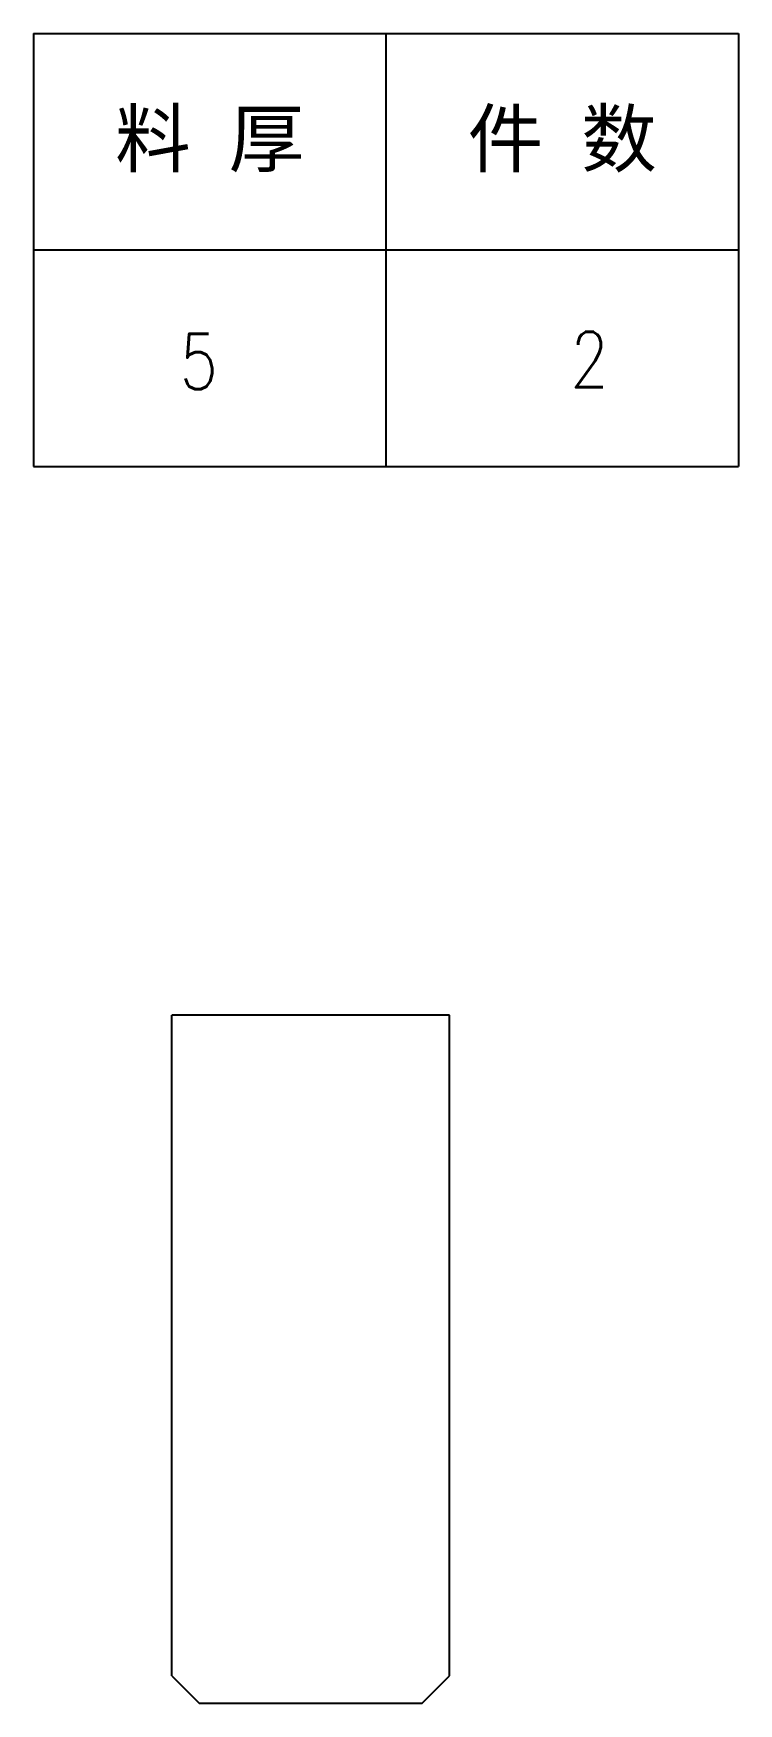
# Model space of a CAD drawing. Header units: millimetres. Extents: x 2210 to 79821, y -19430 to 2344.
# Drawn here: x 10074.1 to 10201.1, y 1831.1 to 2131.9 of the extents above; entities that cross this region are included whole.
import ezdxf
from ezdxf.enums import TextEntityAlignment as Align

# ---------------------------------------------------------------- set-up
doc = ezdxf.new("R2010")
doc.units = ezdxf.units.MM
doc.layers.add('101', color=7, linetype='Continuous', true_color=0xffffff)
doc.styles.add('DIM', font='simplex.shx', dxfattribs={"width": 0.8, "bigfont": 'bigfont.shx'})
doc.styles.get("Standard").update_dxf_attribs({"font": 'arial.ttf'})

# ---------------------------------------------------------------- blocks, each defined once
blk = doc.blocks.new('*T1')
at = {"color": 0, "linetype": 'ByBlock', "lineweight": -2, "transparency": 16777216}
for p, q in [((0, 0), (127, 0)), ((0, 0), (0, -78)), ((63.5, 0), (63.5, -78)), ((127, 0), (127, -78)), ((0, -39), (127, -39)), ((0, -78), (127, -78))]:
    blk.add_line(p, q, dxfattribs=at)
at = {"color": 0, "transparency": 16777216, "char_height": 10, "width": 60.5, "attachment_point": 5}
for s, insert in [('{\\fSimSun|b0|i0|c134|p2;料 厚}', (31.75, -19.5)), ('{\\fSimSun|b0|i0|c134|p2;件 数}', (95.25, -19.5))]:
    blk.add_mtext(s, dxfattribs=dict(at, insert=insert))
blk = doc.blocks.new('拆图参数')
blk.add_blockref('*T1', (-63.5, 78))
at = {"style": 'DIM', "width": 0.8}
blk.add_attdef('1', text='', height=10, dxfattribs=at).set_placement((36.65, 19.27), align=Align.MIDDLE_CENTER)
blk.add_attdef('6', text='', height=10, dxfattribs=at).set_placement((-37.13, 18.91), align=Align.MIDDLE_LEFT)

msp = doc.modelspace()

# ---------------------------------------------------------------- linework, layer by layer
at = {"layer": '101', "color": 92, "linetype": 'Continuous', "lineweight": 25}
for p, q in [((10099.07, 1836.09), (10099.07, 1955.09)), ((10149.07, 1955.09), (10099.07, 1955.09)), ((10149.07, 1836.09), (10149.07, 1955.09)), ((10099.07, 1836.09), (10104.07, 1831.09)), ((10144.07, 1831.09), (10149.07, 1836.09)), ((10144.07, 1831.09), (10104.07, 1831.09))]:
    msp.add_line(p, q, dxfattribs=at)

# ---------------------------------------------------------------- block references
msp.add_blockref('拆图参数', (10137.64, 2053.93)).add_auto_attribs({'1': '2', '6': '5'})

doc.saveas('drawing.dxf')
